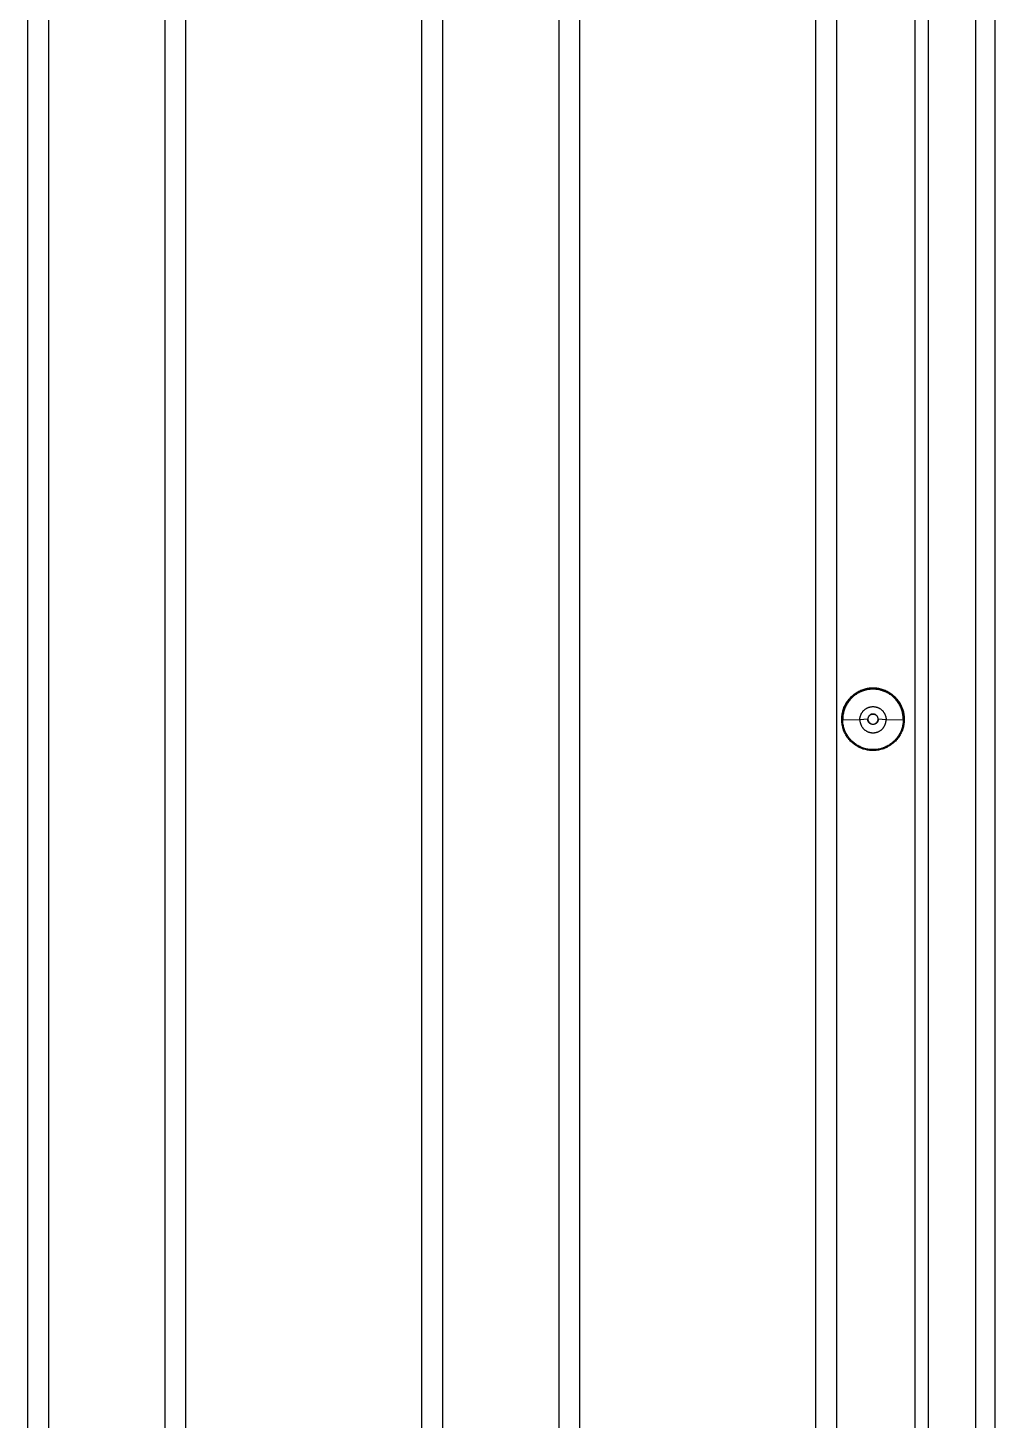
# Model space of a CAD drawing. Header units: millimetres. Extents: x -1283 to 2747, y -259 to 2557.
# Drawn here: x 923 to 1062.2, y 1481.7 to 1682.1 of the extents above; entities that cross this region are included whole.
import ezdxf

# ---------------------------------------------------------------- set-up
doc = ezdxf.new("R2010")
doc.units = ezdxf.units.MM
doc.header["$MEASUREMENT"] = 0
doc.layers.add('Utwórz2D linie widoczne', color=7, linetype='Continuous', true_color=0x000000)

msp = doc.modelspace()

# ---------------------------------------------------------------- linework, layer by layer
at = {"layer": 'Utwórz2D linie widoczne'}
for p, q in [((1059.38, 1341.72), (1059.38, 2061.38)), ((1062.15, 1341.72), (1062.15, 2061.38)), ((922.95, 1346.65), (922.95, 2055.65)), ((925.95, 1346.65), (925.95, 2055.65)), ((942.65, 2055.65), (942.65, 1346.65)), ((945.65, 2055.65), (945.65, 1346.65)), ((979.65, 1346.65), (979.65, 2055.65)), ((982.65, 1346.65), (982.65, 2055.65)), ((999.35, 2055.65), (999.35, 1346.65)), ((1002.35, 2055.65), (1002.35, 1346.65)), ((1036.35, 1346.65), (1036.35, 2055.65)), ((1039.35, 1346.65), (1039.35, 2055.65)), ((1052.57, 1343.15), (1052.57, 2040.3)), ((1050.57, 2031.14), (1050.57, 1343.15)), ((1040.99, 1585.27), (1040.9, 1585.15)), ((1040.94, 1585.19), (1041.03, 1585.32)), ((1041.08, 1585.39), (1040.99, 1585.27)), ((1041.03, 1585.32), (1041.13, 1585.44)), ((1041.19, 1585.51), (1041.08, 1585.39)), ((1041.13, 1585.44), (1041.23, 1585.56)), ((1041.23, 1585.34), (1041.14, 1585.22)), ((1041.29, 1585.63), (1041.19, 1585.51)), ((1041.23, 1585.56), (1041.34, 1585.67)), ((1041.33, 1585.45), (1041.23, 1585.34)), ((1041.4, 1585.74), (1041.29, 1585.63)), ((1041.44, 1585.57), (1041.33, 1585.45)), ((1041.34, 1585.67), (1041.45, 1585.78)), ((1041.51, 1585.85), (1041.4, 1585.74)), ((1041.54, 1585.67), (1041.44, 1585.57)), ((1041.45, 1585.78), (1041.56, 1585.89)), ((1041.63, 1585.95), (1041.51, 1585.85)), ((1041.66, 1585.78), (1041.54, 1585.67)), ((1041.56, 1585.89), (1041.68, 1585.99)), ((1041.75, 1586.06), (1041.63, 1585.95)), ((1041.77, 1585.88), (1041.66, 1585.78)), ((1041.68, 1585.99), (1041.81, 1586.09)), ((1041.87, 1586.15), (1041.75, 1586.06)), ((1041.89, 1585.97), (1041.77, 1585.88)), ((1041.81, 1586.09), (1041.93, 1586.19)), ((1042, 1586.24), (1041.87, 1586.15)), ((1042.01, 1586.06), (1041.89, 1585.97)), ((1041.93, 1586.19), (1042.06, 1586.28)), ((1042.13, 1586.33), (1042, 1586.24)), ((1042.14, 1586.15), (1042.01, 1586.06)), ((1042.06, 1586.28), (1042.19, 1586.36)), ((1042.26, 1586.41), (1042.13, 1586.33)), ((1042.26, 1586.23), (1042.14, 1586.15)), ((1042.19, 1586.36), (1042.33, 1586.44)), ((1042.4, 1586.49), (1042.26, 1586.41)), ((1042.39, 1586.31), (1042.26, 1586.23)), ((1042.33, 1586.44), (1042.46, 1586.52)), ((1042.53, 1586.38), (1042.39, 1586.31)), ((1042.54, 1586.56), (1042.4, 1586.49)), ((1042.46, 1586.52), (1042.6, 1586.59)), ((1042.66, 1586.45), (1042.53, 1586.38)), ((1042.68, 1586.63), (1042.54, 1586.56)), ((1042.6, 1586.59), (1042.74, 1586.66)), ((1042.8, 1586.52), (1042.66, 1586.45)), ((1042.82, 1586.7), (1042.68, 1586.63)), ((1042.74, 1586.66), (1042.89, 1586.72)), ((1042.94, 1586.58), (1042.8, 1586.52)), ((1042.97, 1586.75), (1042.82, 1586.7)), ((1042.89, 1586.72), (1043.04, 1586.77)), ((1043.08, 1586.63), (1042.94, 1586.58)), ((1043.11, 1586.81), (1042.97, 1586.75)), ((1043.04, 1586.77), (1043.18, 1586.82)), ((1043.23, 1586.68), (1043.08, 1586.63)), ((1043.26, 1586.85), (1043.11, 1586.81)), ((1043.18, 1586.82), (1043.33, 1586.87)), ((1043.37, 1586.72), (1043.23, 1586.68)), ((1043.41, 1586.9), (1043.26, 1586.85)), ((1043.33, 1586.87), (1043.49, 1586.91)), ((1043.52, 1586.76), (1043.37, 1586.72)), ((1043.56, 1586.94), (1043.41, 1586.9)), ((1043.49, 1586.91), (1043.64, 1586.94)), ((1043.67, 1586.8), (1043.52, 1586.76)), ((1043.72, 1586.97), (1043.56, 1586.94)), ((1043.64, 1586.94), (1043.79, 1586.97)), ((1043.82, 1586.83), (1043.67, 1586.8)), ((1043.87, 1586.99), (1043.72, 1586.97)), ((1043.79, 1586.97), (1043.95, 1587)), ((1043.97, 1586.85), (1043.82, 1586.83)), ((1044.03, 1587.02), (1043.87, 1586.99)), ((1043.95, 1587), (1044.1, 1587.02)), ((1044.12, 1586.87), (1043.97, 1586.85)), ((1044.18, 1587.03), (1044.03, 1587.02)), ((1044.1, 1587.02), (1044.26, 1587.03)), ((1044.27, 1586.88), (1044.12, 1586.87)), ((1044.34, 1587.04), (1044.18, 1587.03)), ((1044.26, 1587.03), (1044.42, 1587.04)), ((1044.42, 1586.89), (1044.27, 1586.88)), ((1044.49, 1587.05), (1044.34, 1587.04)), ((1044.42, 1587.04), (1044.57, 1587.04)), ((1044.57, 1586.89), (1044.42, 1586.89)), ((1044.65, 1587.05), (1044.49, 1587.05)), ((1044.57, 1587.04), (1044.73, 1587.04)), ((1044.72, 1586.89), (1044.57, 1586.89)), ((1044.81, 1587.04), (1044.65, 1587.05)), ((1044.88, 1586.88), (1044.72, 1586.89)), ((1044.73, 1587.04), (1044.89, 1587.03)), ((1044.96, 1587.03), (1044.81, 1587.04)), ((1045.03, 1586.87), (1044.88, 1586.88)), ((1044.89, 1587.03), (1045.04, 1587.02)), ((1045.12, 1587.02), (1044.96, 1587.03)), ((1045.18, 1586.85), (1045.03, 1586.87)), ((1045.04, 1587.02), (1045.2, 1587)), ((1045.27, 1586.99), (1045.12, 1587.02)), ((1045.33, 1586.83), (1045.18, 1586.85)), ((1045.2, 1587), (1045.35, 1586.97)), ((1045.43, 1586.97), (1045.27, 1586.99)), ((1045.48, 1586.8), (1045.33, 1586.83)), ((1045.35, 1586.97), (1045.51, 1586.94)), ((1045.58, 1586.94), (1045.43, 1586.97)), ((1045.63, 1586.76), (1045.48, 1586.8)), ((1045.51, 1586.94), (1045.66, 1586.91)), ((1045.73, 1586.9), (1045.58, 1586.94)), ((1045.77, 1586.72), (1045.63, 1586.76)), ((1045.66, 1586.91), (1045.81, 1586.87)), ((1045.88, 1586.85), (1045.73, 1586.9)), ((1045.92, 1586.68), (1045.77, 1586.72)), ((1045.81, 1586.87), (1045.96, 1586.82)), ((1046.03, 1586.81), (1045.88, 1586.85)), ((1046.06, 1586.63), (1045.92, 1586.68)), ((1045.96, 1586.82), (1046.11, 1586.77)), ((1046.18, 1586.75), (1046.03, 1586.81)), ((1046.2, 1586.58), (1046.06, 1586.63)), ((1046.11, 1586.77), (1046.26, 1586.72)), ((1046.32, 1586.7), (1046.18, 1586.75)), ((1046.34, 1586.52), (1046.2, 1586.58)), ((1046.26, 1586.72), (1046.4, 1586.66)), ((1046.47, 1586.63), (1046.32, 1586.7)), ((1046.48, 1586.45), (1046.34, 1586.52)), ((1046.4, 1586.66), (1046.54, 1586.59)), ((1046.61, 1586.56), (1046.47, 1586.63)), ((1046.62, 1586.38), (1046.48, 1586.45)), ((1046.54, 1586.59), (1046.68, 1586.52)), ((1046.75, 1586.49), (1046.61, 1586.56)), ((1046.75, 1586.31), (1046.62, 1586.38)), ((1046.68, 1586.52), (1046.82, 1586.44)), ((1046.88, 1586.41), (1046.75, 1586.49)), ((1046.88, 1586.23), (1046.75, 1586.31)), ((1046.82, 1586.44), (1046.95, 1586.36)), ((1047.01, 1586.33), (1046.88, 1586.41)), ((1047.01, 1586.15), (1046.88, 1586.23)), ((1046.95, 1586.36), (1047.09, 1586.28)), ((1047.14, 1586.24), (1047.01, 1586.33)), ((1047.13, 1586.06), (1047.01, 1586.15)), ((1047.09, 1586.28), (1047.21, 1586.19)), ((1047.26, 1585.97), (1047.13, 1586.06)), ((1047.27, 1586.15), (1047.14, 1586.24)), ((1047.21, 1586.19), (1047.34, 1586.09)), ((1047.37, 1585.88), (1047.26, 1585.97)), ((1047.39, 1586.06), (1047.27, 1586.15)), ((1047.34, 1586.09), (1047.46, 1585.99)), ((1047.49, 1585.78), (1047.37, 1585.88)), ((1047.52, 1585.95), (1047.39, 1586.06)), ((1047.46, 1585.99), (1047.58, 1585.89)), ((1047.6, 1585.67), (1047.49, 1585.78)), ((1047.63, 1585.85), (1047.52, 1585.95)), ((1047.58, 1585.89), (1047.69, 1585.78)), ((1047.71, 1585.57), (1047.6, 1585.67)), ((1047.74, 1585.74), (1047.63, 1585.85)), ((1047.69, 1585.78), (1047.81, 1585.67)), ((1047.81, 1585.45), (1047.71, 1585.57)), ((1047.85, 1585.63), (1047.74, 1585.74)), ((1047.81, 1585.67), (1047.91, 1585.56)), ((1047.91, 1585.34), (1047.81, 1585.45)), ((1047.96, 1585.51), (1047.85, 1585.63)), ((1047.91, 1585.56), (1048.02, 1585.44)), ((1048.01, 1585.22), (1047.91, 1585.34)), ((1048.06, 1585.39), (1047.96, 1585.51)), ((1048.02, 1585.44), (1048.11, 1585.32)), ((1048.16, 1585.27), (1048.06, 1585.39)), ((1048.11, 1585.32), (1048.21, 1585.19)), ((1048.25, 1585.15), (1048.16, 1585.27)), ((1040.12, 1583.18), (1040.14, 1583.33)), ((1040.14, 1583.33), (1040.17, 1583.49)), ((1040.17, 1583.49), (1040.21, 1583.64)), ((1040.23, 1583.74), (1040.19, 1583.59)), ((1040.21, 1583.64), (1040.25, 1583.79)), ((1040.27, 1583.89), (1040.23, 1583.74)), ((1040.25, 1583.79), (1040.3, 1583.94)), ((1040.28, 1583.3), (1040.25, 1583.15)), ((1040.32, 1584.04), (1040.27, 1583.89)), ((1040.31, 1583.45), (1040.28, 1583.3)), ((1040.3, 1583.94), (1040.35, 1584.09)), ((1040.34, 1583.59), (1040.31, 1583.45)), ((1040.38, 1584.18), (1040.32, 1584.04)), ((1040.38, 1583.74), (1040.34, 1583.59)), ((1040.35, 1584.09), (1040.4, 1584.24)), ((1040.44, 1584.33), (1040.38, 1584.18)), ((1040.42, 1583.89), (1040.38, 1583.74)), ((1040.4, 1584.24), (1040.46, 1584.38)), ((1040.47, 1584.03), (1040.42, 1583.89)), ((1040.5, 1584.47), (1040.44, 1584.33)), ((1040.46, 1584.38), (1040.53, 1584.52)), ((1040.53, 1584.17), (1040.47, 1584.03)), ((1040.57, 1584.61), (1040.5, 1584.47)), ((1040.53, 1584.52), (1040.6, 1584.66)), ((1040.59, 1584.31), (1040.53, 1584.17)), ((1040.64, 1584.75), (1040.57, 1584.61)), ((1040.65, 1584.45), (1040.59, 1584.31)), ((1040.6, 1584.66), (1040.68, 1584.8)), ((1040.72, 1584.88), (1040.64, 1584.75)), ((1040.72, 1584.59), (1040.65, 1584.45)), ((1040.68, 1584.8), (1040.76, 1584.93)), ((1040.81, 1585.02), (1040.72, 1584.88)), ((1040.8, 1584.72), (1040.72, 1584.59)), ((1040.76, 1584.93), (1040.85, 1585.06)), ((1040.88, 1584.85), (1040.8, 1584.72)), ((1040.9, 1585.15), (1040.81, 1585.02)), ((1040.85, 1585.06), (1040.94, 1585.19)), ((1040.96, 1584.98), (1040.88, 1584.85)), ((1041.05, 1585.1), (1040.96, 1584.98)), ((1041.14, 1585.22), (1041.05, 1585.1)), ((1042.85, 1583.27), (1042.88, 1583.33)), ((1042.88, 1583.33), (1042.91, 1583.38)), ((1042.91, 1583.38), (1042.94, 1583.44)), ((1042.94, 1583.44), (1042.97, 1583.5)), ((1042.97, 1583.5), (1043.01, 1583.55)), ((1043.01, 1583.55), (1043.05, 1583.61)), ((1043.05, 1583.61), (1043.09, 1583.66)), ((1043.09, 1583.66), (1043.13, 1583.71)), ((1043.13, 1583.71), (1043.17, 1583.76)), ((1043.17, 1583.76), (1043.22, 1583.81)), ((1043.22, 1583.81), (1043.26, 1583.85)), ((1043.26, 1583.85), (1043.31, 1583.9)), ((1043.31, 1583.9), (1043.36, 1583.94)), ((1043.36, 1583.94), (1043.41, 1583.98)), ((1043.41, 1583.98), (1043.46, 1584.02)), ((1043.46, 1584.02), (1043.52, 1584.06)), ((1043.52, 1584.06), (1043.57, 1584.1)), ((1043.57, 1584.1), (1043.63, 1584.13)), ((1043.63, 1584.13), (1043.69, 1584.16)), ((1043.69, 1584.16), (1043.75, 1584.19)), ((1043.75, 1584.19), (1043.81, 1584.22)), ((1043.81, 1584.22), (1043.87, 1584.25)), ((1043.87, 1584.25), (1043.93, 1584.27)), ((1043.93, 1584.27), (1043.99, 1584.29)), ((1043.99, 1584.29), (1044.05, 1584.31)), ((1044.05, 1584.31), (1044.12, 1584.33)), ((1044.12, 1584.33), (1044.18, 1584.34)), ((1044.18, 1584.34), (1044.24, 1584.35)), ((1044.24, 1584.35), (1044.31, 1584.36)), ((1044.3, 1583.27), (1044.32, 1583.27)), ((1044.31, 1584.36), (1044.38, 1584.37)), ((1044.33, 1583.28), (1044.31, 1583.27)), ((1044.32, 1583.27), (1044.35, 1583.28)), ((1044.36, 1583.28), (1044.33, 1583.28)), ((1044.35, 1583.28), (1044.37, 1583.29)), ((1044.38, 1583.29), (1044.36, 1583.28)), ((1044.37, 1583.29), (1044.4, 1583.3)), ((1044.38, 1584.37), (1044.44, 1584.38)), ((1044.41, 1583.3), (1044.38, 1583.29)), ((1044.4, 1583.3), (1044.42, 1583.3)), ((1044.43, 1583.3), (1044.41, 1583.3)), ((1044.42, 1583.3), (1044.45, 1583.31)), ((1044.46, 1583.31), (1044.43, 1583.3)), ((1044.44, 1584.38), (1044.51, 1584.38)), ((1044.45, 1583.31), (1044.47, 1583.31)), ((1044.48, 1583.31), (1044.46, 1583.31)), ((1044.47, 1583.31), (1044.5, 1583.31)), ((1044.51, 1583.31), (1044.48, 1583.31)), ((1044.5, 1583.31), (1044.52, 1583.32)), ((1044.51, 1584.38), (1044.57, 1584.38)), ((1044.53, 1583.31), (1044.51, 1583.31)), ((1044.52, 1583.32), (1044.55, 1583.32)), ((1044.56, 1583.31), (1044.53, 1583.31)), ((1044.55, 1583.32), (1044.57, 1583.32)), ((1044.59, 1583.31), (1044.56, 1583.31)), ((1044.57, 1584.38), (1044.64, 1584.38)), ((1044.57, 1583.32), (1044.6, 1583.32)), ((1044.61, 1583.31), (1044.59, 1583.31)), ((1044.6, 1583.32), (1044.62, 1583.32)), ((1044.64, 1583.31), (1044.61, 1583.31)), ((1044.62, 1583.32), (1044.65, 1583.31)), ((1044.64, 1584.38), (1044.7, 1584.38)), ((1044.66, 1583.31), (1044.64, 1583.31)), ((1044.65, 1583.31), (1044.67, 1583.31)), ((1044.69, 1583.31), (1044.66, 1583.31)), ((1044.67, 1583.31), (1044.7, 1583.31)), ((1044.71, 1583.3), (1044.69, 1583.31)), ((1044.7, 1584.38), (1044.77, 1584.37)), ((1044.7, 1583.31), (1044.72, 1583.3)), ((1044.74, 1583.3), (1044.71, 1583.3)), ((1044.72, 1583.3), (1044.75, 1583.3)), ((1044.76, 1583.29), (1044.74, 1583.3)), ((1044.75, 1583.3), (1044.77, 1583.29)), ((1044.79, 1583.28), (1044.76, 1583.29)), ((1044.77, 1584.37), (1044.83, 1584.36)), ((1044.77, 1583.29), (1044.8, 1583.28)), ((1044.81, 1583.28), (1044.79, 1583.28)), ((1044.8, 1583.28), (1044.82, 1583.27)), ((1044.84, 1583.27), (1044.81, 1583.28)), ((1044.82, 1583.27), (1044.85, 1583.27)), ((1044.83, 1584.36), (1044.9, 1584.35)), ((1044.9, 1584.35), (1044.96, 1584.34)), ((1044.96, 1584.34), (1045.03, 1584.33)), ((1045.03, 1584.33), (1045.09, 1584.31)), ((1045.09, 1584.31), (1045.15, 1584.29)), ((1045.15, 1584.29), (1045.22, 1584.27)), ((1045.22, 1584.27), (1045.28, 1584.25)), ((1045.28, 1584.25), (1045.34, 1584.22)), ((1045.34, 1584.22), (1045.4, 1584.19)), ((1045.4, 1584.19), (1045.46, 1584.16)), ((1045.46, 1584.16), (1045.51, 1584.13)), ((1045.51, 1584.13), (1045.57, 1584.1)), ((1045.57, 1584.1), (1045.63, 1584.06)), ((1045.63, 1584.06), (1045.68, 1584.02)), ((1045.68, 1584.02), (1045.73, 1583.98)), ((1045.73, 1583.98), (1045.78, 1583.94)), ((1045.78, 1583.94), (1045.83, 1583.9)), ((1045.83, 1583.9), (1045.88, 1583.85)), ((1045.88, 1583.85), (1045.93, 1583.81)), ((1045.93, 1583.81), (1045.97, 1583.76)), ((1045.97, 1583.76), (1046.02, 1583.71)), ((1046.02, 1583.71), (1046.06, 1583.66)), ((1046.06, 1583.66), (1046.1, 1583.61)), ((1046.1, 1583.61), (1046.14, 1583.55)), ((1046.14, 1583.55), (1046.17, 1583.5)), ((1046.17, 1583.5), (1046.2, 1583.44)), ((1046.2, 1583.44), (1046.24, 1583.38)), ((1046.24, 1583.38), (1046.27, 1583.33)), ((1046.27, 1583.33), (1046.29, 1583.27)), ((1048.1, 1585.1), (1048.01, 1585.22)), ((1048.19, 1584.98), (1048.1, 1585.1)), ((1048.27, 1584.85), (1048.19, 1584.98)), ((1048.21, 1585.19), (1048.3, 1585.06)), ((1048.34, 1585.02), (1048.25, 1585.15)), ((1048.35, 1584.72), (1048.27, 1584.85)), ((1048.3, 1585.06), (1048.38, 1584.93)), ((1048.42, 1584.88), (1048.34, 1585.02)), ((1048.42, 1584.59), (1048.35, 1584.72)), ((1048.38, 1584.93), (1048.47, 1584.8)), ((1048.5, 1584.75), (1048.42, 1584.88)), ((1048.49, 1584.45), (1048.42, 1584.59)), ((1048.47, 1584.8), (1048.54, 1584.66)), ((1048.56, 1584.31), (1048.49, 1584.45)), ((1048.57, 1584.61), (1048.5, 1584.75)), ((1048.54, 1584.66), (1048.61, 1584.52)), ((1048.61, 1584.17), (1048.56, 1584.31)), ((1048.64, 1584.47), (1048.57, 1584.61)), ((1048.61, 1584.52), (1048.68, 1584.38)), ((1048.67, 1584.03), (1048.61, 1584.17)), ((1048.71, 1584.33), (1048.64, 1584.47)), ((1048.72, 1583.89), (1048.67, 1584.03)), ((1048.68, 1584.38), (1048.74, 1584.24)), ((1048.77, 1584.18), (1048.71, 1584.33)), ((1048.76, 1583.74), (1048.72, 1583.89)), ((1048.74, 1584.24), (1048.8, 1584.09)), ((1048.8, 1583.59), (1048.76, 1583.74)), ((1048.82, 1584.04), (1048.77, 1584.18)), ((1048.8, 1584.09), (1048.85, 1583.94)), ((1048.84, 1583.45), (1048.8, 1583.59)), ((1048.87, 1583.89), (1048.82, 1584.04)), ((1048.87, 1583.3), (1048.84, 1583.45)), ((1048.85, 1583.94), (1048.9, 1583.79)), ((1048.91, 1583.74), (1048.87, 1583.89)), ((1048.89, 1583.15), (1048.87, 1583.3)), ((1048.9, 1583.79), (1048.94, 1583.64)), ((1048.95, 1583.59), (1048.91, 1583.74)), ((1048.94, 1583.64), (1048.97, 1583.49)), ((1048.97, 1583.49), (1049, 1583.33)), ((1049, 1583.33), (1049.03, 1583.18)), ((1040.07, 1582.55), (1040.08, 1582.71)), ((1040.21, 1582.54), (1040.07, 1582.55)), ((1040.08, 1582.4), (1040.07, 1582.55)), ((1040.08, 1582.87), (1040.1, 1583.02)), ((1040.08, 1582.71), (1040.08, 1582.87)), ((1040.08, 1582.24), (1040.08, 1582.4)), ((1040.1, 1582.08), (1040.08, 1582.24)), ((1040.1, 1583.02), (1040.12, 1583.18)), ((1040.12, 1581.93), (1040.1, 1582.08)), ((1040.14, 1581.77), (1040.12, 1581.93)), ((1040.17, 1581.62), (1040.14, 1581.77)), ((1040.21, 1581.47), (1040.17, 1581.62)), ((1040.22, 1582.84), (1040.21, 1582.69)), ((1040.21, 1582.69), (1040.21, 1582.54)), ((1040.21, 1582.39), (1040.21, 1582.54)), ((1040.21, 1582.54), (1042.68, 1582.5)), ((1040.22, 1582.24), (1040.21, 1582.39)), ((1040.25, 1581.32), (1040.21, 1581.47)), ((1040.22, 1581.42), (1040.21, 1581.46)), ((1040.23, 1583), (1040.22, 1582.84)), ((1040.23, 1582.09), (1040.22, 1582.24)), ((1040.25, 1583.15), (1040.23, 1583)), ((1040.25, 1581.93), (1040.23, 1582.09)), ((1040.25, 1581.32), (1040.24, 1581.35)), ((1040.28, 1581.78), (1040.25, 1581.93)), ((1040.29, 1581.17), (1040.25, 1581.32)), ((1040.31, 1581.64), (1040.28, 1581.78)), ((1040.34, 1581.49), (1040.31, 1581.64)), ((1040.38, 1581.34), (1040.34, 1581.49)), ((1040.42, 1581.19), (1040.38, 1581.34)), ((1043.82, 1582.57), (1042.68, 1582.5)), ((1042.68, 1582.5), (1042.69, 1582.57)), ((1042.68, 1582.5), (1042.69, 1582.43)), ((1042.69, 1582.63), (1042.7, 1582.7)), ((1042.69, 1582.57), (1042.69, 1582.63)), ((1042.69, 1582.43), (1042.69, 1582.37)), ((1042.69, 1582.37), (1042.7, 1582.3)), ((1042.7, 1582.76), (1042.71, 1582.83)), ((1042.7, 1582.7), (1042.7, 1582.76)), ((1042.7, 1582.3), (1042.7, 1582.24)), ((1042.7, 1582.24), (1042.71, 1582.17)), ((1042.71, 1582.83), (1042.73, 1582.89)), ((1042.71, 1582.17), (1042.73, 1582.11)), ((1042.73, 1582.89), (1042.74, 1582.96)), ((1042.73, 1582.11), (1042.74, 1582.04)), ((1042.74, 1582.96), (1042.76, 1583.02)), ((1042.74, 1582.04), (1042.76, 1581.98)), ((1042.76, 1583.02), (1042.78, 1583.08)), ((1042.76, 1581.98), (1042.78, 1581.92)), ((1042.78, 1583.08), (1042.8, 1583.14)), ((1042.78, 1581.92), (1042.8, 1581.86)), ((1042.8, 1583.14), (1042.82, 1583.21)), ((1042.8, 1581.86), (1042.82, 1581.79)), ((1042.82, 1583.21), (1042.85, 1583.27)), ((1042.82, 1581.79), (1042.85, 1581.73)), ((1042.85, 1581.73), (1042.88, 1581.67)), ((1042.88, 1581.67), (1042.91, 1581.62)), ((1042.91, 1581.62), (1042.94, 1581.56)), ((1042.94, 1581.56), (1042.97, 1581.5)), ((1042.97, 1581.5), (1043.01, 1581.45)), ((1043.01, 1581.45), (1043.05, 1581.39)), ((1043.05, 1581.39), (1043.09, 1581.34)), ((1043.09, 1581.34), (1043.13, 1581.29)), ((1043.13, 1581.29), (1043.17, 1581.24)), ((1043.83, 1582.64), (1043.82, 1582.62)), ((1043.82, 1582.62), (1043.82, 1582.59)), ((1043.82, 1582.59), (1043.82, 1582.56)), ((1043.82, 1582.54), (1043.82, 1582.57)), ((1043.82, 1582.56), (1043.83, 1582.54)), ((1043.82, 1582.51), (1043.82, 1582.54)), ((1043.83, 1582.49), (1043.82, 1582.51)), ((1043.84, 1582.72), (1043.83, 1582.69)), ((1043.83, 1582.69), (1043.83, 1582.67)), ((1043.83, 1582.67), (1043.83, 1582.64)), ((1043.83, 1582.54), (1043.83, 1582.51)), ((1043.83, 1582.51), (1043.83, 1582.49)), ((1043.83, 1582.46), (1043.83, 1582.49)), ((1043.83, 1582.49), (1043.84, 1582.46)), ((1043.83, 1582.44), (1043.83, 1582.46)), ((1043.84, 1582.41), (1043.83, 1582.44)), ((1043.85, 1582.77), (1043.84, 1582.74)), ((1043.84, 1582.74), (1043.84, 1582.72)), ((1043.84, 1582.46), (1043.84, 1582.44)), ((1043.84, 1582.44), (1043.85, 1582.41)), ((1043.85, 1582.39), (1043.84, 1582.41)), ((1043.86, 1582.79), (1043.85, 1582.77)), ((1043.85, 1582.41), (1043.86, 1582.39)), ((1043.85, 1582.36), (1043.85, 1582.39)), ((1043.86, 1582.34), (1043.85, 1582.36)), ((1043.87, 1582.82), (1043.86, 1582.79)), ((1043.86, 1582.39), (1043.87, 1582.36)), ((1043.87, 1582.31), (1043.86, 1582.34)), ((1043.88, 1582.84), (1043.87, 1582.82)), ((1043.87, 1582.36), (1043.87, 1582.34)), ((1043.87, 1582.34), (1043.88, 1582.31)), ((1043.88, 1582.29), (1043.87, 1582.31)), ((1043.89, 1582.87), (1043.88, 1582.84)), ((1043.88, 1582.31), (1043.9, 1582.29)), ((1043.89, 1582.26), (1043.88, 1582.29)), ((1043.9, 1582.89), (1043.89, 1582.87)), ((1043.9, 1582.24), (1043.89, 1582.26)), ((1043.91, 1582.91), (1043.9, 1582.89)), ((1043.9, 1582.29), (1043.91, 1582.27)), ((1043.91, 1582.22), (1043.9, 1582.24)), ((1043.92, 1582.94), (1043.91, 1582.91)), ((1043.91, 1582.27), (1043.92, 1582.24)), ((1043.92, 1582.19), (1043.91, 1582.22)), ((1043.93, 1582.96), (1043.92, 1582.94)), ((1043.92, 1582.24), (1043.93, 1582.22)), ((1043.94, 1582.17), (1043.92, 1582.19)), ((1043.95, 1582.98), (1043.93, 1582.96)), ((1043.93, 1582.22), (1043.95, 1582.2)), ((1043.95, 1582.15), (1043.94, 1582.17)), ((1043.96, 1583), (1043.95, 1582.98)), ((1043.95, 1582.2), (1043.96, 1582.18)), ((1043.97, 1582.13), (1043.95, 1582.15)), ((1043.98, 1583.02), (1043.96, 1583)), ((1043.96, 1582.18), (1043.98, 1582.16)), ((1043.98, 1582.11), (1043.97, 1582.13)), ((1043.99, 1583.04), (1043.98, 1583.02)), ((1043.98, 1582.16), (1043.99, 1582.14)), ((1044, 1582.09), (1043.98, 1582.11)), ((1044.01, 1583.06), (1043.99, 1583.04)), ((1043.99, 1582.14), (1044.01, 1582.12)), ((1044.02, 1582.07), (1044, 1582.09)), ((1044.03, 1583.08), (1044.01, 1583.06)), ((1044.01, 1582.12), (1044.03, 1582.1)), ((1044.03, 1582.05), (1044.02, 1582.07)), ((1044.05, 1583.1), (1044.03, 1583.08)), ((1044.03, 1582.1), (1044.05, 1582.08)), ((1044.05, 1582.03), (1044.03, 1582.05)), ((1044.06, 1583.12), (1044.05, 1583.1)), ((1044.05, 1582.08), (1044.06, 1582.06)), ((1044.07, 1582.01), (1044.05, 1582.03)), ((1044.08, 1583.13), (1044.06, 1583.12)), ((1044.06, 1582.06), (1044.08, 1582.04)), ((1044.09, 1582), (1044.07, 1582.01)), ((1044.1, 1583.15), (1044.08, 1583.13)), ((1044.08, 1582.04), (1044.1, 1582.03)), ((1044.11, 1581.98), (1044.09, 1582)), ((1044.12, 1583.17), (1044.1, 1583.15)), ((1044.1, 1582.03), (1044.12, 1582.01)), ((1044.13, 1581.96), (1044.11, 1581.98)), ((1044.15, 1583.18), (1044.12, 1583.17)), ((1044.12, 1582.01), (1044.15, 1582)), ((1044.15, 1581.95), (1044.13, 1581.96)), ((1044.17, 1583.2), (1044.15, 1583.18)), ((1044.15, 1582), (1044.17, 1581.98)), ((1044.18, 1581.93), (1044.15, 1581.95)), ((1044.16, 1583.2), (1044.18, 1583.21)), ((1044.19, 1583.21), (1044.17, 1583.2)), ((1044.17, 1581.98), (1044.19, 1581.97)), ((1044.18, 1583.21), (1044.21, 1583.22)), ((1044.2, 1581.92), (1044.18, 1581.93)), ((1044.21, 1583.22), (1044.19, 1583.21)), ((1044.19, 1581.97), (1044.21, 1581.96)), ((1044.22, 1581.91), (1044.2, 1581.92)), ((1044.21, 1583.22), (1044.23, 1583.23)), ((1044.23, 1583.23), (1044.21, 1583.22)), ((1044.21, 1581.96), (1044.23, 1581.94)), ((1044.24, 1581.9), (1044.22, 1581.91)), ((1044.23, 1583.23), (1044.25, 1583.25)), ((1044.26, 1583.25), (1044.23, 1583.23)), ((1044.23, 1581.94), (1044.26, 1581.93)), ((1044.27, 1581.89), (1044.24, 1581.9)), ((1044.25, 1583.25), (1044.27, 1583.26)), ((1044.28, 1583.26), (1044.26, 1583.25)), ((1044.26, 1581.93), (1044.28, 1581.92)), ((1044.27, 1583.26), (1044.3, 1583.27)), ((1044.29, 1581.88), (1044.27, 1581.89)), ((1044.31, 1583.27), (1044.28, 1583.26)), ((1044.28, 1581.92), (1044.31, 1581.91)), ((1044.32, 1581.87), (1044.29, 1581.88)), ((1044.31, 1581.91), (1044.33, 1581.9)), ((1044.34, 1581.86), (1044.32, 1581.87)), ((1044.33, 1581.9), (1044.35, 1581.89)), ((1044.37, 1581.85), (1044.34, 1581.86)), ((1044.35, 1581.89), (1044.38, 1581.89)), ((1044.39, 1581.84), (1044.37, 1581.85)), ((1044.38, 1581.89), (1044.4, 1581.88)), ((1044.42, 1581.84), (1044.39, 1581.84)), ((1044.4, 1581.88), (1044.43, 1581.88)), ((1044.44, 1581.83), (1044.42, 1581.84)), ((1044.43, 1581.88), (1044.46, 1581.87)), ((1044.47, 1581.83), (1044.44, 1581.83)), ((1044.46, 1581.87), (1044.48, 1581.87)), ((1044.49, 1581.83), (1044.47, 1581.83)), ((1044.48, 1581.87), (1044.51, 1581.87)), ((1044.52, 1581.82), (1044.49, 1581.83)), ((1044.51, 1581.87), (1044.53, 1581.86)), ((1044.55, 1581.82), (1044.52, 1581.82)), ((1044.53, 1581.86), (1044.56, 1581.86)), ((1044.57, 1581.82), (1044.55, 1581.82)), ((1044.56, 1581.86), (1044.59, 1581.86)), ((1044.6, 1581.82), (1044.57, 1581.82)), ((1044.59, 1581.86), (1044.61, 1581.86)), ((1044.62, 1581.82), (1044.6, 1581.82)), ((1044.61, 1581.86), (1044.64, 1581.87)), ((1044.65, 1581.83), (1044.62, 1581.82)), ((1044.64, 1581.87), (1044.66, 1581.87)), ((1044.68, 1581.83), (1044.65, 1581.83)), ((1044.66, 1581.87), (1044.69, 1581.87)), ((1044.7, 1581.83), (1044.68, 1581.83)), ((1044.69, 1581.87), (1044.71, 1581.88)), ((1044.73, 1581.84), (1044.7, 1581.83)), ((1044.71, 1581.88), (1044.74, 1581.88)), ((1044.75, 1581.84), (1044.73, 1581.84)), ((1044.74, 1581.88), (1044.76, 1581.89)), ((1044.78, 1581.85), (1044.75, 1581.84)), ((1044.76, 1581.89), (1044.79, 1581.89)), ((1044.8, 1581.86), (1044.78, 1581.85)), ((1044.79, 1581.89), (1044.81, 1581.9)), ((1044.83, 1581.87), (1044.8, 1581.86)), ((1044.81, 1581.9), (1044.84, 1581.91)), ((1044.85, 1581.88), (1044.83, 1581.87)), ((1044.86, 1583.26), (1044.84, 1583.27)), ((1044.84, 1581.91), (1044.86, 1581.92)), ((1044.85, 1583.27), (1044.87, 1583.26)), ((1044.88, 1581.89), (1044.85, 1581.88)), ((1044.89, 1583.25), (1044.86, 1583.26)), ((1044.86, 1581.92), (1044.89, 1581.93)), ((1044.87, 1583.26), (1044.89, 1583.25)), ((1044.9, 1581.9), (1044.88, 1581.89)), ((1044.89, 1583.25), (1044.92, 1583.23)), ((1044.91, 1583.23), (1044.89, 1583.25)), ((1044.89, 1581.93), (1044.91, 1581.94)), ((1044.92, 1581.91), (1044.9, 1581.9)), ((1044.93, 1583.22), (1044.91, 1583.23)), ((1044.91, 1581.94), (1044.93, 1581.96)), ((1044.92, 1583.23), (1044.94, 1583.22)), ((1044.95, 1581.92), (1044.92, 1581.91)), ((1044.95, 1583.21), (1044.93, 1583.22)), ((1044.93, 1581.96), (1044.96, 1581.97)), ((1044.94, 1583.22), (1044.96, 1583.21)), ((1044.98, 1583.2), (1044.95, 1583.21)), ((1044.97, 1581.93), (1044.95, 1581.92)), ((1044.96, 1583.21), (1044.98, 1583.2)), ((1044.96, 1581.97), (1044.98, 1581.98)), ((1044.99, 1581.95), (1044.97, 1581.93)), ((1045, 1583.18), (1044.98, 1583.2)), ((1044.98, 1581.98), (1045, 1582)), ((1045.01, 1581.96), (1044.99, 1581.95)), ((1045.02, 1583.17), (1045, 1583.18)), ((1045, 1582), (1045.02, 1582.01)), ((1045.03, 1581.98), (1045.01, 1581.96)), ((1045.04, 1583.15), (1045.02, 1583.17)), ((1045.02, 1582.01), (1045.04, 1582.03)), ((1045.05, 1582), (1045.03, 1581.98)), ((1045.06, 1583.13), (1045.04, 1583.15)), ((1045.04, 1582.03), (1045.06, 1582.04)), ((1045.07, 1582.01), (1045.05, 1582)), ((1045.08, 1583.12), (1045.06, 1583.13)), ((1045.06, 1582.04), (1045.08, 1582.06)), ((1045.09, 1582.03), (1045.07, 1582.01)), ((1045.1, 1583.1), (1045.08, 1583.12)), ((1045.08, 1582.06), (1045.1, 1582.08)), ((1045.11, 1582.05), (1045.09, 1582.03)), ((1045.12, 1583.08), (1045.1, 1583.1)), ((1045.1, 1582.08), (1045.12, 1582.1)), ((1045.13, 1582.07), (1045.11, 1582.05)), ((1045.13, 1583.06), (1045.12, 1583.08)), ((1045.12, 1582.1), (1045.13, 1582.12)), ((1045.15, 1583.04), (1045.13, 1583.06)), ((1045.13, 1582.12), (1045.15, 1582.14)), ((1045.14, 1582.09), (1045.13, 1582.07)), ((1045.16, 1582.11), (1045.14, 1582.09)), ((1045.17, 1583.02), (1045.15, 1583.04)), ((1045.15, 1582.14), (1045.17, 1582.16)), ((1045.18, 1582.13), (1045.16, 1582.11)), ((1045.18, 1583), (1045.17, 1583.02)), ((1045.17, 1582.16), (1045.18, 1582.18)), ((1045.2, 1582.98), (1045.18, 1583)), ((1045.18, 1582.18), (1045.2, 1582.2)), ((1045.19, 1582.15), (1045.18, 1582.13)), ((1045.21, 1582.17), (1045.19, 1582.15)), ((1045.21, 1582.96), (1045.2, 1582.98)), ((1045.2, 1582.2), (1045.21, 1582.22)), ((1045.22, 1582.94), (1045.21, 1582.96)), ((1045.21, 1582.22), (1045.22, 1582.24)), ((1045.22, 1582.19), (1045.21, 1582.17)), ((1045.24, 1582.91), (1045.22, 1582.94)), ((1045.22, 1582.24), (1045.24, 1582.27)), ((1045.23, 1582.22), (1045.22, 1582.19)), ((1045.24, 1582.24), (1045.23, 1582.22)), ((1045.25, 1582.89), (1045.24, 1582.91)), ((1045.24, 1582.27), (1045.25, 1582.29)), ((1045.26, 1582.26), (1045.24, 1582.24)), ((1045.26, 1582.87), (1045.25, 1582.89)), ((1045.25, 1582.29), (1045.26, 1582.31)), ((1045.27, 1582.84), (1045.26, 1582.87)), ((1045.26, 1582.31), (1045.27, 1582.34)), ((1045.27, 1582.29), (1045.26, 1582.26)), ((1045.28, 1582.82), (1045.27, 1582.84)), ((1045.27, 1582.34), (1045.28, 1582.36)), ((1045.28, 1582.31), (1045.27, 1582.29)), ((1045.29, 1582.79), (1045.28, 1582.82)), ((1045.28, 1582.36), (1045.29, 1582.39)), ((1045.29, 1582.36), (1045.28, 1582.34)), ((1045.28, 1582.34), (1045.28, 1582.31)), ((1045.29, 1582.77), (1045.29, 1582.79)), ((1045.3, 1582.74), (1045.29, 1582.77)), ((1045.29, 1582.41), (1045.3, 1582.44)), ((1045.29, 1582.39), (1045.29, 1582.41)), ((1045.3, 1582.39), (1045.29, 1582.36)), ((1045.31, 1582.72), (1045.3, 1582.74)), ((1045.3, 1582.44), (1045.31, 1582.46)), ((1045.31, 1582.44), (1045.3, 1582.41)), ((1045.3, 1582.41), (1045.3, 1582.39)), ((1045.31, 1582.69), (1045.31, 1582.72)), ((1045.32, 1582.67), (1045.31, 1582.69)), ((1045.31, 1582.49), (1045.32, 1582.51)), ((1045.32, 1582.49), (1045.31, 1582.46)), ((1045.31, 1582.46), (1045.31, 1582.49)), ((1045.31, 1582.46), (1045.31, 1582.44)), ((1045.32, 1582.64), (1045.32, 1582.67)), ((1045.32, 1582.62), (1045.32, 1582.64)), ((1045.32, 1582.59), (1045.32, 1582.62)), ((1045.32, 1582.56), (1045.32, 1582.59)), ((1045.32, 1582.57), (1045.32, 1582.54)), ((1046.46, 1582.5), (1045.32, 1582.57)), ((1045.32, 1582.54), (1045.32, 1582.56)), ((1045.32, 1582.54), (1045.32, 1582.51)), ((1045.32, 1582.51), (1045.32, 1582.54)), ((1045.32, 1582.51), (1045.32, 1582.49)), ((1045.97, 1581.24), (1046.02, 1581.29)), ((1046.02, 1581.29), (1046.06, 1581.34)), ((1046.06, 1581.34), (1046.1, 1581.39)), ((1046.1, 1581.39), (1046.14, 1581.45)), ((1046.14, 1581.45), (1046.17, 1581.5)), ((1046.17, 1581.5), (1046.2, 1581.56)), ((1046.2, 1581.56), (1046.24, 1581.62)), ((1046.24, 1581.62), (1046.27, 1581.67)), ((1046.27, 1581.67), (1046.29, 1581.73)), ((1046.29, 1583.27), (1046.32, 1583.21)), ((1046.29, 1581.73), (1046.32, 1581.79)), ((1046.32, 1583.21), (1046.34, 1583.14)), ((1046.32, 1581.79), (1046.34, 1581.86)), ((1046.34, 1583.14), (1046.37, 1583.08)), ((1046.34, 1581.86), (1046.37, 1581.92)), ((1046.37, 1583.08), (1046.39, 1583.02)), ((1046.37, 1581.92), (1046.39, 1581.98)), ((1046.39, 1583.02), (1046.4, 1582.96)), ((1046.39, 1581.98), (1046.4, 1582.04)), ((1046.4, 1582.96), (1046.42, 1582.89)), ((1046.4, 1582.04), (1046.42, 1582.11)), ((1046.42, 1582.89), (1046.43, 1582.83)), ((1046.42, 1582.11), (1046.43, 1582.17)), ((1046.43, 1582.83), (1046.44, 1582.76)), ((1046.43, 1582.17), (1046.44, 1582.24)), ((1046.44, 1582.76), (1046.45, 1582.7)), ((1046.44, 1582.24), (1046.45, 1582.3)), ((1046.45, 1582.7), (1046.45, 1582.63)), ((1046.45, 1582.63), (1046.46, 1582.57)), ((1046.45, 1582.37), (1046.46, 1582.43)), ((1046.45, 1582.3), (1046.45, 1582.37)), ((1046.46, 1582.57), (1046.46, 1582.5)), ((1046.46, 1582.5), (1048.94, 1582.54)), ((1046.46, 1582.43), (1046.46, 1582.5)), ((1048.76, 1581.34), (1048.72, 1581.19)), ((1048.8, 1581.49), (1048.76, 1581.34)), ((1048.84, 1581.64), (1048.8, 1581.49)), ((1048.87, 1581.78), (1048.84, 1581.64)), ((1048.9, 1581.32), (1048.85, 1581.17)), ((1048.89, 1581.93), (1048.87, 1581.78)), ((1048.91, 1583), (1048.89, 1583.15)), ((1048.91, 1582.09), (1048.89, 1581.93)), ((1048.94, 1581.47), (1048.9, 1581.32)), ((1048.91, 1581.35), (1048.9, 1581.32)), ((1048.92, 1582.84), (1048.91, 1583)), ((1048.92, 1582.24), (1048.91, 1582.09)), ((1048.93, 1582.69), (1048.92, 1582.84)), ((1048.93, 1582.39), (1048.92, 1582.24)), ((1048.94, 1582.54), (1048.93, 1582.69)), ((1048.94, 1582.54), (1048.93, 1582.39)), ((1048.94, 1581.46), (1048.93, 1581.42)), ((1049.07, 1582.55), (1048.94, 1582.54)), ((1048.97, 1581.62), (1048.94, 1581.47)), ((1049, 1581.77), (1048.97, 1581.62)), ((1049.03, 1581.93), (1049, 1581.77)), ((1049.03, 1583.18), (1049.05, 1583.02)), ((1049.05, 1582.08), (1049.03, 1581.93)), ((1049.05, 1583.02), (1049.06, 1582.87)), ((1049.06, 1582.24), (1049.05, 1582.08)), ((1049.06, 1582.87), (1049.07, 1582.71)), ((1049.07, 1582.4), (1049.06, 1582.24)), ((1049.07, 1582.71), (1049.07, 1582.55)), ((1049.07, 1582.55), (1049.07, 1582.4)), ((1040.35, 1581.02), (1040.29, 1581.17)), ((1040.4, 1580.87), (1040.35, 1581.02)), ((1040.46, 1580.73), (1040.4, 1580.87)), ((1040.47, 1581.05), (1040.42, 1581.19)), ((1040.53, 1580.59), (1040.46, 1580.73)), ((1040.53, 1580.91), (1040.47, 1581.05)), ((1040.59, 1580.77), (1040.53, 1580.91)), ((1040.6, 1580.45), (1040.53, 1580.59)), ((1040.65, 1580.63), (1040.59, 1580.77)), ((1040.68, 1580.31), (1040.6, 1580.45)), ((1040.72, 1580.5), (1040.65, 1580.63)), ((1040.76, 1580.17), (1040.68, 1580.31)), ((1040.8, 1580.36), (1040.72, 1580.5)), ((1040.85, 1580.04), (1040.76, 1580.17)), ((1040.88, 1580.23), (1040.8, 1580.36)), ((1040.94, 1579.91), (1040.85, 1580.04)), ((1040.96, 1580.11), (1040.88, 1580.23)), ((1041.03, 1579.79), (1040.94, 1579.91)), ((1041.05, 1579.98), (1040.96, 1580.11)), ((1041.13, 1579.67), (1041.03, 1579.79)), ((1041.14, 1579.86), (1041.05, 1579.98)), ((1041.23, 1579.55), (1041.13, 1579.67)), ((1041.23, 1579.74), (1041.14, 1579.86)), ((1041.33, 1579.63), (1041.23, 1579.74)), ((1041.34, 1579.43), (1041.23, 1579.55)), ((1041.44, 1579.52), (1041.33, 1579.63)), ((1041.45, 1579.32), (1041.34, 1579.43)), ((1041.54, 1579.41), (1041.44, 1579.52)), ((1041.56, 1579.22), (1041.45, 1579.32)), ((1041.66, 1579.31), (1041.54, 1579.41)), ((1041.77, 1579.21), (1041.66, 1579.31)), ((1043.17, 1581.24), (1043.22, 1581.19)), ((1043.22, 1581.19), (1043.26, 1581.15)), ((1043.26, 1581.15), (1043.31, 1581.1)), ((1043.31, 1581.1), (1043.36, 1581.06)), ((1043.36, 1581.06), (1043.41, 1581.02)), ((1043.41, 1581.02), (1043.46, 1580.98)), ((1043.46, 1580.98), (1043.52, 1580.94)), ((1043.52, 1580.94), (1043.57, 1580.9)), ((1043.57, 1580.9), (1043.63, 1580.87)), ((1043.63, 1580.87), (1043.69, 1580.84)), ((1043.69, 1580.84), (1043.75, 1580.81)), ((1043.75, 1580.81), (1043.81, 1580.78)), ((1043.81, 1580.78), (1043.87, 1580.75)), ((1043.87, 1580.75), (1043.93, 1580.73)), ((1043.93, 1580.73), (1043.99, 1580.71)), ((1043.99, 1580.71), (1044.05, 1580.69)), ((1044.05, 1580.69), (1044.12, 1580.67)), ((1044.12, 1580.67), (1044.18, 1580.66)), ((1044.18, 1580.66), (1044.24, 1580.65)), ((1044.24, 1580.65), (1044.31, 1580.64)), ((1044.31, 1580.64), (1044.38, 1580.63)), ((1044.38, 1580.63), (1044.44, 1580.62)), ((1044.44, 1580.62), (1044.51, 1580.62)), ((1044.51, 1580.62), (1044.57, 1580.62)), ((1044.57, 1580.62), (1044.64, 1580.62)), ((1044.64, 1580.62), (1044.7, 1580.62)), ((1044.7, 1580.62), (1044.77, 1580.63)), ((1044.77, 1580.63), (1044.83, 1580.64)), ((1044.83, 1580.64), (1044.9, 1580.65)), ((1044.9, 1580.65), (1044.96, 1580.66)), ((1044.96, 1580.66), (1045.03, 1580.67)), ((1045.03, 1580.67), (1045.09, 1580.69)), ((1045.09, 1580.69), (1045.15, 1580.71)), ((1045.15, 1580.71), (1045.22, 1580.73)), ((1045.22, 1580.73), (1045.28, 1580.75)), ((1045.28, 1580.75), (1045.34, 1580.78)), ((1045.34, 1580.78), (1045.4, 1580.81)), ((1045.4, 1580.81), (1045.46, 1580.84)), ((1045.46, 1580.84), (1045.51, 1580.87)), ((1045.51, 1580.87), (1045.57, 1580.9)), ((1045.57, 1580.9), (1045.63, 1580.94)), ((1045.63, 1580.94), (1045.68, 1580.98)), ((1045.68, 1580.98), (1045.73, 1581.02)), ((1045.73, 1581.02), (1045.78, 1581.06)), ((1045.78, 1581.06), (1045.83, 1581.1)), ((1045.83, 1581.1), (1045.88, 1581.15)), ((1045.88, 1581.15), (1045.93, 1581.19)), ((1045.93, 1581.19), (1045.97, 1581.24)), ((1047.49, 1579.31), (1047.37, 1579.21)), ((1047.6, 1579.41), (1047.49, 1579.31)), ((1047.69, 1579.32), (1047.58, 1579.22)), ((1047.71, 1579.52), (1047.6, 1579.41)), ((1047.81, 1579.43), (1047.69, 1579.32)), ((1047.81, 1579.63), (1047.71, 1579.52)), ((1047.91, 1579.74), (1047.81, 1579.63)), ((1047.91, 1579.55), (1047.81, 1579.43)), ((1048.01, 1579.86), (1047.91, 1579.74)), ((1048.02, 1579.67), (1047.91, 1579.55)), ((1048.1, 1579.98), (1048.01, 1579.86)), ((1048.11, 1579.79), (1048.02, 1579.67)), ((1048.19, 1580.11), (1048.1, 1579.98)), ((1048.21, 1579.91), (1048.11, 1579.79)), ((1048.27, 1580.23), (1048.19, 1580.11)), ((1048.3, 1580.04), (1048.21, 1579.91)), ((1048.35, 1580.36), (1048.27, 1580.23)), ((1048.38, 1580.17), (1048.3, 1580.04)), ((1048.42, 1580.5), (1048.35, 1580.36)), ((1048.47, 1580.31), (1048.38, 1580.17)), ((1048.49, 1580.63), (1048.42, 1580.5)), ((1048.54, 1580.45), (1048.47, 1580.31)), ((1048.56, 1580.77), (1048.49, 1580.63)), ((1048.61, 1580.59), (1048.54, 1580.45)), ((1048.61, 1580.91), (1048.56, 1580.77)), ((1048.67, 1581.05), (1048.61, 1580.91)), ((1048.68, 1580.73), (1048.61, 1580.59)), ((1048.72, 1581.19), (1048.67, 1581.05)), ((1048.74, 1580.87), (1048.68, 1580.73)), ((1048.8, 1581.02), (1048.74, 1580.87)), ((1048.85, 1581.17), (1048.8, 1581.02)), ((1041.68, 1579.11), (1041.56, 1579.22)), ((1041.81, 1579.02), (1041.68, 1579.11)), ((1041.89, 1579.11), (1041.77, 1579.21)), ((1041.93, 1578.92), (1041.81, 1579.02)), ((1042.01, 1579.02), (1041.89, 1579.11)), ((1042.06, 1578.83), (1041.93, 1578.92)), ((1042.14, 1578.93), (1042.01, 1579.02)), ((1042.19, 1578.75), (1042.06, 1578.83)), ((1042.26, 1578.85), (1042.14, 1578.93)), ((1042.33, 1578.67), (1042.19, 1578.75)), ((1042.39, 1578.77), (1042.26, 1578.85)), ((1042.46, 1578.59), (1042.33, 1578.67)), ((1042.53, 1578.7), (1042.39, 1578.77)), ((1042.6, 1578.52), (1042.46, 1578.59)), ((1042.66, 1578.63), (1042.53, 1578.7)), ((1042.74, 1578.45), (1042.6, 1578.52)), ((1042.8, 1578.56), (1042.66, 1578.63)), ((1042.89, 1578.39), (1042.74, 1578.45)), ((1042.94, 1578.5), (1042.8, 1578.56)), ((1043.04, 1578.33), (1042.89, 1578.39)), ((1043.08, 1578.45), (1042.94, 1578.5)), ((1043.18, 1578.28), (1043.04, 1578.33)), ((1043.23, 1578.4), (1043.08, 1578.45)), ((1043.33, 1578.24), (1043.18, 1578.28)), ((1043.37, 1578.36), (1043.23, 1578.4)), ((1043.49, 1578.2), (1043.33, 1578.24)), ((1043.52, 1578.32), (1043.37, 1578.36)), ((1043.64, 1578.16), (1043.49, 1578.2)), ((1043.67, 1578.28), (1043.52, 1578.32)), ((1043.79, 1578.13), (1043.64, 1578.16)), ((1043.82, 1578.25), (1043.67, 1578.28)), ((1043.95, 1578.11), (1043.79, 1578.13)), ((1043.97, 1578.23), (1043.82, 1578.25)), ((1044.1, 1578.09), (1043.95, 1578.11)), ((1044.12, 1578.21), (1043.97, 1578.23)), ((1044.26, 1578.08), (1044.1, 1578.09)), ((1044.27, 1578.2), (1044.12, 1578.21)), ((1044.42, 1578.07), (1044.26, 1578.08)), ((1044.42, 1578.19), (1044.27, 1578.2)), ((1044.57, 1578.19), (1044.42, 1578.19)), ((1044.57, 1578.06), (1044.42, 1578.07)), ((1044.72, 1578.19), (1044.57, 1578.19)), ((1044.73, 1578.07), (1044.57, 1578.06)), ((1044.88, 1578.2), (1044.72, 1578.19)), ((1044.89, 1578.08), (1044.73, 1578.07)), ((1045.03, 1578.21), (1044.88, 1578.2)), ((1045.04, 1578.09), (1044.89, 1578.08)), ((1045.18, 1578.23), (1045.03, 1578.21)), ((1045.2, 1578.11), (1045.04, 1578.09)), ((1045.33, 1578.25), (1045.18, 1578.23)), ((1045.35, 1578.13), (1045.2, 1578.11)), ((1045.48, 1578.28), (1045.33, 1578.25)), ((1045.51, 1578.16), (1045.35, 1578.13)), ((1045.63, 1578.32), (1045.48, 1578.28)), ((1045.66, 1578.2), (1045.51, 1578.16)), ((1045.77, 1578.36), (1045.63, 1578.32)), ((1045.81, 1578.24), (1045.66, 1578.2)), ((1045.92, 1578.4), (1045.77, 1578.36)), ((1045.96, 1578.28), (1045.81, 1578.24)), ((1046.06, 1578.45), (1045.92, 1578.4)), ((1046.11, 1578.33), (1045.96, 1578.28)), ((1046.2, 1578.5), (1046.06, 1578.45)), ((1046.26, 1578.39), (1046.11, 1578.33)), ((1046.34, 1578.56), (1046.2, 1578.5)), ((1046.4, 1578.45), (1046.26, 1578.39)), ((1046.48, 1578.63), (1046.34, 1578.56)), ((1046.54, 1578.52), (1046.4, 1578.45)), ((1046.62, 1578.7), (1046.48, 1578.63)), ((1046.68, 1578.59), (1046.54, 1578.52)), ((1046.75, 1578.77), (1046.62, 1578.7)), ((1046.82, 1578.67), (1046.68, 1578.59)), ((1046.88, 1578.85), (1046.75, 1578.77)), ((1046.95, 1578.75), (1046.82, 1578.67)), ((1047.01, 1578.93), (1046.88, 1578.85)), ((1047.09, 1578.83), (1046.95, 1578.75)), ((1047.13, 1579.02), (1047.01, 1578.93)), ((1047.21, 1578.92), (1047.09, 1578.83)), ((1047.26, 1579.11), (1047.13, 1579.02)), ((1047.34, 1579.02), (1047.21, 1578.92)), ((1047.37, 1579.21), (1047.26, 1579.11)), ((1047.46, 1579.11), (1047.34, 1579.02)), ((1047.58, 1579.22), (1047.46, 1579.11))]:
    msp.add_line(p, q, dxfattribs=at)

doc.saveas('drawing.dxf')
